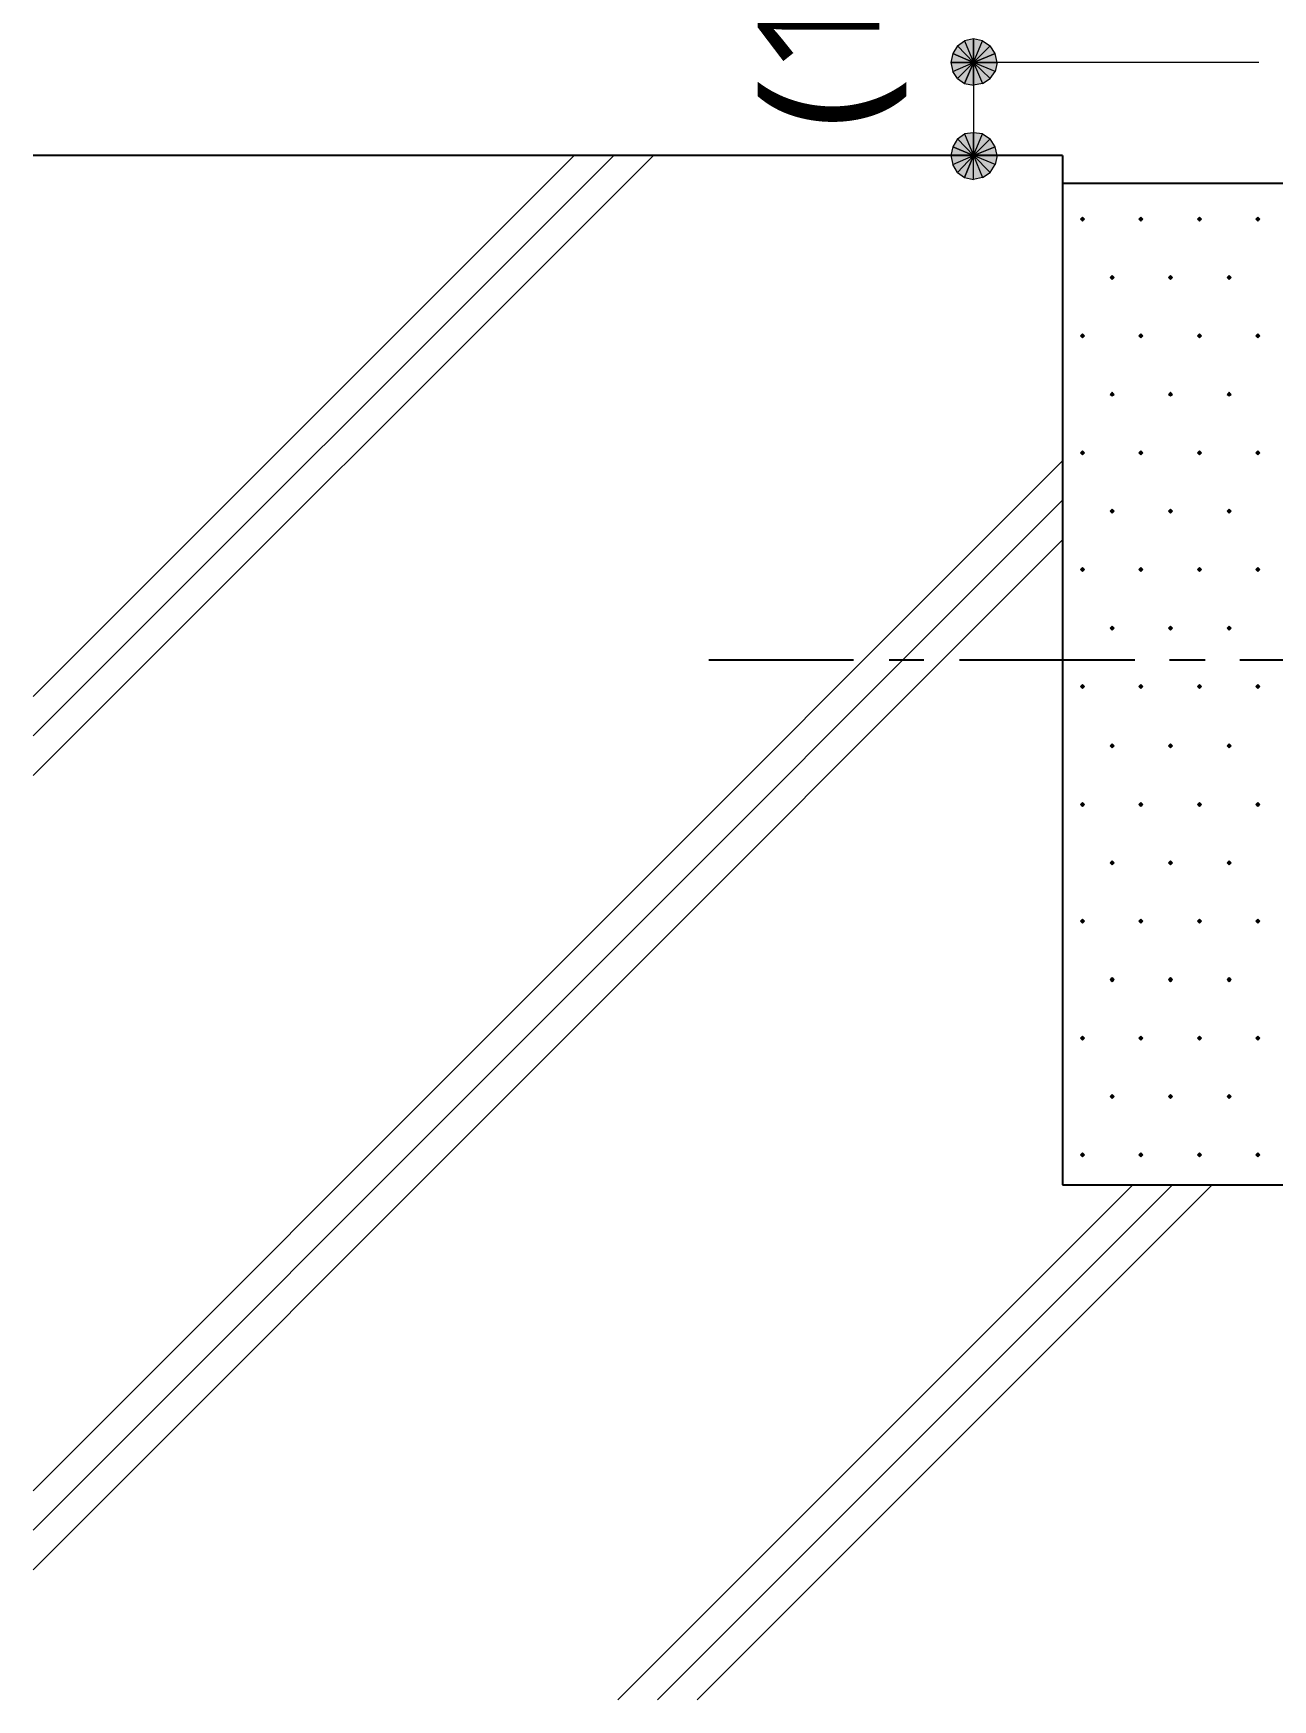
# Model space of a CAD drawing. Header units: millimetres. Extents: x 0 to 420, y 0 to 297.
# Drawn here: x 46.88 to 73.36, y 200.09 to 235.7 of the extents above; entities that cross this region are included whole.
import ezdxf
from ezdxf.enums import TextEntityAlignment as Align

# ---------------------------------------------------------------- set-up
doc = ezdxf.new("R2010")
doc.units = ezdxf.units.MM
doc.styles.add('kst32b', font='NotoSansJP-Variable.ttf')

msp = doc.modelspace()

# ---------------------------------------------------------------- hatches: boundary and pattern name
h = msp.add_hatch(color=7)
h.paths.add_polyline_path([(66.971, 235.585), (66.781, 235.543), (66.971, 235.077), (66.971, 235.585)])
h.paths.add_polyline_path([(66.781, 235.543), (66.971, 235.077), (66.633, 235.437), (66.781, 235.543)])
h.paths.add_polyline_path([(66.971, 235.077), (66.633, 235.437), (66.527, 235.267), (66.971, 235.077)])
h = msp.add_hatch(color=7)
h.paths.add_polyline_path([(67.437, 235.267), (67.331, 235.437), (66.971, 235.077), (67.437, 235.267)])
h.paths.add_polyline_path([(67.331, 235.437), (66.971, 235.077), (67.162, 235.543), (67.331, 235.437)])
h.paths.add_polyline_path([(66.971, 235.077), (67.162, 235.543), (66.971, 235.585), (66.971, 235.077)])
for points in [[(66.527, 235.267), (66.485, 235.077), (66.971, 235.077), (66.527, 235.267)], [(66.527, 233.278), (66.485, 233.087), (66.971, 233.087), (66.527, 233.278)], [(69.3, 231.775), (69.279, 231.754), (69.257, 231.733), (69.279, 231.712), (69.3, 231.69), (69.321, 231.712), (69.342, 231.733), (69.321, 231.754), (69.3, 231.775)], [(70.549, 231.775), (70.527, 231.754), (70.506, 231.733), (70.527, 231.712), (70.549, 231.69), (70.57, 231.712), (70.591, 231.733), (70.57, 231.754), (70.549, 231.775)], [(71.797, 231.775), (71.776, 231.754), (71.755, 231.733), (71.776, 231.712), (71.797, 231.69), (71.819, 231.712), (71.84, 231.733), (71.819, 231.754), (71.797, 231.775)], [(73.046, 231.775), (73.025, 231.754), (73.004, 231.733), (73.025, 231.712), (73.046, 231.69), (73.067, 231.712), (73.088, 231.733), (73.067, 231.754), (73.046, 231.775)], [(69.935, 230.526), (69.913, 230.505), (69.892, 230.484), (69.913, 230.463), (69.935, 230.441), (69.956, 230.463), (69.977, 230.484), (69.956, 230.505), (69.935, 230.526)], [(71.184, 230.526), (71.162, 230.505), (71.141, 230.484), (71.162, 230.463), (71.184, 230.441), (71.205, 230.463), (71.226, 230.484), (71.205, 230.505), (71.184, 230.526)], [(72.432, 230.526), (72.411, 230.505), (72.39, 230.484), (72.411, 230.463), (72.432, 230.441), (72.454, 230.463), (72.475, 230.484), (72.454, 230.505), (72.432, 230.526)], [(69.3, 229.277), (69.279, 229.256), (69.257, 229.235), (69.279, 229.214), (69.3, 229.193), (69.321, 229.214), (69.342, 229.235), (69.321, 229.256), (69.3, 229.277)], [(70.549, 229.277), (70.527, 229.256), (70.506, 229.235), (70.527, 229.214), (70.549, 229.193), (70.57, 229.214), (70.591, 229.235), (70.57, 229.256), (70.549, 229.277)], [(71.797, 229.277), (71.776, 229.256), (71.755, 229.235), (71.776, 229.214), (71.797, 229.193), (71.819, 229.214), (71.84, 229.235), (71.819, 229.256), (71.797, 229.277)], [(73.046, 229.277), (73.025, 229.256), (73.004, 229.235), (73.025, 229.214), (73.046, 229.193), (73.067, 229.214), (73.088, 229.235), (73.067, 229.256), (73.046, 229.277)], [(69.935, 228.029), (69.913, 228.007), (69.892, 227.986), (69.913, 227.965), (69.935, 227.944), (69.956, 227.965), (69.977, 227.986), (69.956, 228.007), (69.935, 228.029)], [(71.184, 228.029), (71.162, 228.007), (71.141, 227.986), (71.162, 227.965), (71.184, 227.944), (71.205, 227.965), (71.226, 227.986), (71.205, 228.007), (71.184, 228.029)], [(72.432, 228.029), (72.411, 228.007), (72.39, 227.986), (72.411, 227.965), (72.432, 227.944), (72.454, 227.965), (72.475, 227.986), (72.454, 228.007), (72.432, 228.029)], [(69.3, 226.78), (69.279, 226.758), (69.257, 226.737), (69.279, 226.716), (69.3, 226.695), (69.321, 226.716), (69.342, 226.737), (69.321, 226.758), (69.3, 226.78)], [(70.549, 226.78), (70.527, 226.758), (70.506, 226.737), (70.527, 226.716), (70.549, 226.695), (70.57, 226.716), (70.591, 226.737), (70.57, 226.758), (70.549, 226.78)], [(71.797, 226.78), (71.776, 226.758), (71.755, 226.737), (71.776, 226.716), (71.797, 226.695), (71.819, 226.716), (71.84, 226.737), (71.819, 226.758), (71.797, 226.78)], [(73.046, 226.78), (73.025, 226.758), (73.004, 226.737), (73.025, 226.716), (73.046, 226.695), (73.067, 226.716), (73.088, 226.737), (73.067, 226.758), (73.046, 226.78)], [(69.935, 225.531), (69.913, 225.51), (69.892, 225.488), (69.913, 225.467), (69.935, 225.446), (69.956, 225.467), (69.977, 225.488), (69.956, 225.51), (69.935, 225.531)], [(71.184, 225.531), (71.162, 225.51), (71.141, 225.488), (71.162, 225.467), (71.184, 225.446), (71.205, 225.467), (71.226, 225.488), (71.205, 225.51), (71.184, 225.531)], [(72.432, 225.531), (72.411, 225.51), (72.39, 225.488), (72.411, 225.467), (72.432, 225.446), (72.454, 225.467), (72.475, 225.488), (72.454, 225.51), (72.432, 225.531)], [(69.3, 224.282), (69.279, 224.261), (69.257, 224.24), (69.279, 224.218), (69.3, 224.197), (69.321, 224.218), (69.342, 224.24), (69.321, 224.261), (69.3, 224.282)], [(70.549, 224.282), (70.527, 224.261), (70.506, 224.24), (70.527, 224.218), (70.549, 224.197), (70.57, 224.218), (70.591, 224.24), (70.57, 224.261), (70.549, 224.282)], [(71.797, 224.282), (71.776, 224.261), (71.755, 224.24), (71.776, 224.218), (71.797, 224.197), (71.819, 224.218), (71.84, 224.24), (71.819, 224.261), (71.797, 224.282)], [(73.046, 224.282), (73.025, 224.261), (73.004, 224.24), (73.025, 224.218), (73.046, 224.197), (73.067, 224.218), (73.088, 224.24), (73.067, 224.261), (73.046, 224.282)], [(69.935, 223.033), (69.913, 223.012), (69.892, 222.991), (69.913, 222.97), (69.935, 222.948), (69.956, 222.97), (69.977, 222.991), (69.956, 223.012), (69.935, 223.033)], [(71.184, 223.033), (71.162, 223.012), (71.141, 222.991), (71.162, 222.97), (71.184, 222.948), (71.205, 222.97), (71.226, 222.991), (71.205, 223.012), (71.184, 223.033)], [(72.432, 223.033), (72.411, 223.012), (72.39, 222.991), (72.411, 222.97), (72.432, 222.948), (72.454, 222.97), (72.475, 222.991), (72.454, 223.012), (72.432, 223.033)], [(69.3, 221.784), (69.279, 221.763), (69.257, 221.742), (69.279, 221.721), (69.3, 221.7), (69.321, 221.721), (69.342, 221.742), (69.321, 221.763), (69.3, 221.784)], [(70.549, 221.784), (70.527, 221.763), (70.506, 221.742), (70.527, 221.721), (70.549, 221.7), (70.57, 221.721), (70.591, 221.742), (70.57, 221.763), (70.549, 221.784)], [(71.797, 221.784), (71.776, 221.763), (71.755, 221.742), (71.776, 221.721), (71.797, 221.7), (71.819, 221.721), (71.84, 221.742), (71.819, 221.763), (71.797, 221.784)], [(73.046, 221.784), (73.025, 221.763), (73.004, 221.742), (73.025, 221.721), (73.046, 221.7), (73.067, 221.721), (73.088, 221.742), (73.067, 221.763), (73.046, 221.784)], [(69.935, 220.514), (69.913, 220.493), (69.892, 220.472), (69.913, 220.451), (69.935, 220.43), (69.956, 220.451), (69.977, 220.472), (69.956, 220.493), (69.935, 220.514)], [(71.184, 220.514), (71.162, 220.493), (71.141, 220.472), (71.162, 220.451), (71.184, 220.43), (71.205, 220.451), (71.226, 220.472), (71.205, 220.493), (71.184, 220.514)], [(72.432, 220.514), (72.411, 220.493), (72.39, 220.472), (72.411, 220.451), (72.432, 220.43), (72.454, 220.451), (72.475, 220.472), (72.454, 220.493), (72.432, 220.514)], [(69.3, 219.265), (69.279, 219.244), (69.257, 219.223), (69.279, 219.202), (69.3, 219.181), (69.321, 219.202), (69.342, 219.223), (69.321, 219.244), (69.3, 219.265)], [(70.549, 219.265), (70.527, 219.244), (70.506, 219.223), (70.527, 219.202), (70.549, 219.181), (70.57, 219.202), (70.591, 219.223), (70.57, 219.244), (70.549, 219.265)], [(71.797, 219.265), (71.776, 219.244), (71.755, 219.223), (71.776, 219.202), (71.797, 219.181), (71.819, 219.202), (71.84, 219.223), (71.819, 219.244), (71.797, 219.265)], [(73.046, 219.265), (73.025, 219.244), (73.004, 219.223), (73.025, 219.202), (73.046, 219.181), (73.067, 219.202), (73.088, 219.223), (73.067, 219.244), (73.046, 219.265)], [(69.935, 218.017), (69.913, 217.996), (69.892, 217.974), (69.913, 217.953), (69.935, 217.932), (69.956, 217.953), (69.977, 217.974), (69.956, 217.996), (69.935, 218.017)], [(71.184, 218.017), (71.162, 217.996), (71.141, 217.974), (71.162, 217.953), (71.184, 217.932), (71.205, 217.953), (71.226, 217.974), (71.205, 217.996), (71.184, 218.017)], [(72.432, 218.017), (72.411, 217.996), (72.39, 217.974), (72.411, 217.953), (72.432, 217.932), (72.454, 217.953), (72.475, 217.974), (72.454, 217.996), (72.432, 218.017)], [(69.3, 216.768), (69.279, 216.747), (69.257, 216.725), (69.279, 216.704), (69.3, 216.683), (69.321, 216.704), (69.342, 216.725), (69.321, 216.747), (69.3, 216.768)], [(70.549, 216.768), (70.527, 216.747), (70.506, 216.725), (70.527, 216.704), (70.549, 216.683), (70.57, 216.704), (70.591, 216.725), (70.57, 216.747), (70.549, 216.768)], [(71.797, 216.768), (71.776, 216.747), (71.755, 216.725), (71.776, 216.704), (71.797, 216.683), (71.819, 216.704), (71.84, 216.725), (71.819, 216.747), (71.797, 216.768)], [(73.046, 216.768), (73.025, 216.747), (73.004, 216.725), (73.025, 216.704), (73.046, 216.683), (73.067, 216.704), (73.088, 216.725), (73.067, 216.747), (73.046, 216.768)], [(69.935, 215.519), (69.913, 215.498), (69.892, 215.477), (69.913, 215.455), (69.935, 215.434), (69.956, 215.455), (69.977, 215.477), (69.956, 215.498), (69.935, 215.519)], [(71.184, 215.519), (71.162, 215.498), (71.141, 215.477), (71.162, 215.455), (71.184, 215.434), (71.205, 215.455), (71.226, 215.477), (71.205, 215.498), (71.184, 215.519)], [(72.432, 215.519), (72.411, 215.498), (72.39, 215.477), (72.411, 215.455), (72.432, 215.434), (72.454, 215.455), (72.475, 215.477), (72.454, 215.498), (72.432, 215.519)], [(69.3, 214.27), (69.279, 214.249), (69.257, 214.228), (69.279, 214.207), (69.3, 214.186), (69.321, 214.207), (69.342, 214.228), (69.321, 214.249), (69.3, 214.27)], [(70.549, 214.27), (70.527, 214.249), (70.506, 214.228), (70.527, 214.207), (70.549, 214.186), (70.57, 214.207), (70.591, 214.228), (70.57, 214.249), (70.549, 214.27)], [(71.797, 214.27), (71.776, 214.249), (71.755, 214.228), (71.776, 214.207), (71.797, 214.186), (71.819, 214.207), (71.84, 214.228), (71.819, 214.249), (71.797, 214.27)], [(73.046, 214.27), (73.025, 214.249), (73.004, 214.228), (73.025, 214.207), (73.046, 214.186), (73.067, 214.207), (73.088, 214.228), (73.067, 214.249), (73.046, 214.27)], [(69.935, 213.021), (69.913, 213), (69.892, 212.979), (69.913, 212.958), (69.935, 212.937), (69.956, 212.958), (69.977, 212.979), (69.956, 213), (69.935, 213.021)], [(71.184, 213.021), (71.162, 213), (71.141, 212.979), (71.162, 212.958), (71.184, 212.937), (71.205, 212.958), (71.226, 212.979), (71.205, 213), (71.184, 213.021)], [(72.432, 213.021), (72.411, 213), (72.39, 212.979), (72.411, 212.958), (72.432, 212.937), (72.454, 212.958), (72.475, 212.979), (72.454, 213), (72.432, 213.021)], [(69.3, 211.772), (69.279, 211.751), (69.257, 211.73), (69.279, 211.709), (69.3, 211.688), (69.321, 211.709), (69.342, 211.73), (69.321, 211.751), (69.3, 211.772)], [(70.549, 211.772), (70.527, 211.751), (70.506, 211.73), (70.527, 211.709), (70.549, 211.688), (70.57, 211.709), (70.591, 211.73), (70.57, 211.751), (70.549, 211.772)], [(71.797, 211.772), (71.776, 211.751), (71.755, 211.73), (71.776, 211.709), (71.797, 211.688), (71.819, 211.709), (71.84, 211.73), (71.819, 211.751), (71.797, 211.772)], [(73.046, 211.772), (73.025, 211.751), (73.004, 211.73), (73.025, 211.709), (73.046, 211.688), (73.067, 211.709), (73.088, 211.73), (73.067, 211.751), (73.046, 211.772)]]:
    msp.add_hatch(color=7).paths.add_polyline_path(points)
h = msp.add_hatch(color=7)
h.paths.add_polyline_path([(66.485, 235.077), (66.527, 234.887), (66.971, 235.077), (66.485, 235.077)])
h.paths.add_polyline_path([(66.527, 234.887), (66.971, 235.077), (66.633, 234.738), (66.527, 234.887)])
h.paths.add_polyline_path([(66.971, 235.077), (66.633, 234.738), (66.781, 234.632), (66.971, 235.077)])
h = msp.add_hatch(color=7)
h.paths.add_polyline_path([(66.781, 234.632), (66.971, 234.59), (66.971, 235.077), (66.781, 234.632)])
h.paths.add_polyline_path([(66.971, 234.59), (66.971, 235.077), (67.162, 234.632), (66.971, 234.59)])
h.paths.add_polyline_path([(66.971, 235.077), (67.162, 234.632), (67.331, 234.738), (66.971, 235.077)])
h = msp.add_hatch(color=7)
h.paths.add_polyline_path([(67.331, 234.738), (67.437, 234.887), (66.971, 235.077), (67.331, 234.738)])
h.paths.add_polyline_path([(67.437, 234.887), (66.971, 235.077), (67.479, 235.077), (67.437, 234.887)])
h.paths.add_polyline_path([(66.971, 235.077), (67.479, 235.077), (67.437, 235.267), (66.971, 235.077)])
h = msp.add_hatch(color=7)
h.paths.add_polyline_path([(66.971, 233.574), (66.781, 233.553), (66.971, 233.087), (66.971, 233.574)])
h.paths.add_polyline_path([(66.781, 233.553), (66.971, 233.087), (66.633, 233.447), (66.781, 233.553)])
h.paths.add_polyline_path([(66.971, 233.087), (66.633, 233.447), (66.527, 233.278), (66.971, 233.087)])
h = msp.add_hatch(color=7)
h.paths.add_polyline_path([(67.437, 233.278), (67.331, 233.447), (66.971, 233.087), (67.437, 233.278)])
h.paths.add_polyline_path([(67.331, 233.447), (66.971, 233.087), (67.162, 233.553), (67.331, 233.447)])
h.paths.add_polyline_path([(66.971, 233.087), (67.162, 233.553), (66.971, 233.574), (66.971, 233.087)])
h = msp.add_hatch(color=7)
h.paths.add_polyline_path([(67.331, 232.728), (67.437, 232.897), (66.971, 233.087), (67.331, 232.728)])
h.paths.add_polyline_path([(67.437, 232.897), (66.971, 233.087), (67.479, 233.087), (67.437, 232.897)])
h.paths.add_polyline_path([(66.971, 233.087), (67.479, 233.087), (67.437, 233.278), (66.971, 233.087)])
h = msp.add_hatch(color=7)
h.paths.add_polyline_path([(66.485, 233.087), (66.527, 232.897), (66.971, 233.087), (66.485, 233.087)])
h.paths.add_polyline_path([(66.527, 232.897), (66.971, 233.087), (66.633, 232.728), (66.527, 232.897)])
h.paths.add_polyline_path([(66.971, 233.087), (66.633, 232.728), (66.781, 232.622), (66.971, 233.087)])
h = msp.add_hatch(color=7)
h.paths.add_polyline_path([(66.781, 232.622), (66.971, 232.579), (66.971, 233.087), (66.781, 232.622)])
h.paths.add_polyline_path([(66.971, 232.579), (66.971, 233.087), (67.162, 232.622), (66.971, 232.579)])
h.paths.add_polyline_path([(66.971, 233.087), (67.162, 232.622), (67.331, 232.728), (66.971, 233.087)])

# ---------------------------------------------------------------- linework, layer by layer
at = {"lineweight": 0}
for points in [[(66.971, 235.077), (66.633, 235.437), (66.527, 235.267)], [(66.781, 235.543), (66.971, 235.077), (66.633, 235.437)], [(66.971, 235.585), (66.781, 235.543), (66.971, 235.077)], [(66.971, 235.077), (67.162, 235.543), (66.971, 235.585)], [(67.331, 235.437), (66.971, 235.077), (67.162, 235.543)], [(67.437, 235.267), (67.331, 235.437), (66.971, 235.077)], [(66.527, 235.267), (66.485, 235.077), (66.971, 235.077)], [(66.485, 235.077), (66.527, 234.887), (66.971, 235.077)], [(66.527, 234.887), (66.971, 235.077), (66.633, 234.738)], [(66.971, 235.077), (66.633, 234.738), (66.781, 234.632)], [(66.781, 234.632), (66.971, 234.59), (66.971, 235.077)], [(66.971, 235.077), (67.479, 235.077), (67.437, 235.267)], [(66.971, 234.59), (66.971, 235.077), (67.162, 234.632)], [(66.971, 235.077), (67.162, 234.632), (67.331, 234.738)], [(67.331, 234.738), (67.437, 234.887), (66.971, 235.077)], [(67.437, 234.887), (66.971, 235.077), (67.479, 235.077)], [(66.527, 233.278), (66.485, 233.087), (66.971, 233.087)], [(66.971, 233.087), (66.633, 233.447), (66.527, 233.278)], [(66.781, 233.553), (66.971, 233.087), (66.633, 233.447)], [(66.971, 233.574), (66.781, 233.553), (66.971, 233.087)], [(66.971, 233.087), (67.162, 233.553), (66.971, 233.574)], [(67.331, 233.447), (66.971, 233.087), (67.162, 233.553)], [(67.437, 233.278), (67.331, 233.447), (66.971, 233.087)], [(66.971, 233.087), (67.479, 233.087), (67.437, 233.278)], [(66.485, 233.087), (66.527, 232.897), (66.971, 233.087)], [(66.527, 232.897), (66.971, 233.087), (66.633, 232.728)], [(66.971, 233.087), (66.633, 232.728), (66.781, 232.622)], [(66.781, 232.622), (66.971, 232.579), (66.971, 233.087)], [(66.971, 232.579), (66.971, 233.087), (67.162, 232.622)], [(66.971, 233.087), (67.162, 232.622), (67.331, 232.728)], [(67.331, 232.728), (67.437, 232.897), (66.971, 233.087)], [(67.437, 232.897), (66.971, 233.087), (67.479, 233.087)], [(69.3, 231.775), (69.279, 231.754), (69.257, 231.733), (69.279, 231.712), (69.3, 231.69), (69.321, 231.712), (69.342, 231.733), (69.321, 231.754)], [(70.549, 231.775), (70.527, 231.754), (70.506, 231.733), (70.527, 231.712), (70.549, 231.69), (70.57, 231.712), (70.591, 231.733), (70.57, 231.754)], [(71.797, 231.775), (71.776, 231.754), (71.755, 231.733), (71.776, 231.712), (71.797, 231.69), (71.819, 231.712), (71.84, 231.733), (71.819, 231.754)], [(73.046, 231.775), (73.025, 231.754), (73.004, 231.733), (73.025, 231.712), (73.046, 231.69), (73.067, 231.712), (73.088, 231.733), (73.067, 231.754)], [(69.935, 230.526), (69.913, 230.505), (69.892, 230.484), (69.913, 230.463), (69.935, 230.441), (69.956, 230.463), (69.977, 230.484), (69.956, 230.505)], [(71.184, 230.526), (71.162, 230.505), (71.141, 230.484), (71.162, 230.463), (71.184, 230.441), (71.205, 230.463), (71.226, 230.484), (71.205, 230.505)], [(72.432, 230.526), (72.411, 230.505), (72.39, 230.484), (72.411, 230.463), (72.432, 230.441), (72.454, 230.463), (72.475, 230.484), (72.454, 230.505)], [(69.3, 229.277), (69.279, 229.256), (69.257, 229.235), (69.279, 229.214), (69.3, 229.193), (69.321, 229.214), (69.342, 229.235), (69.321, 229.256)], [(70.549, 229.277), (70.527, 229.256), (70.506, 229.235), (70.527, 229.214), (70.549, 229.193), (70.57, 229.214), (70.591, 229.235), (70.57, 229.256)], [(71.797, 229.277), (71.776, 229.256), (71.755, 229.235), (71.776, 229.214), (71.797, 229.193), (71.819, 229.214), (71.84, 229.235), (71.819, 229.256)], [(73.046, 229.277), (73.025, 229.256), (73.004, 229.235), (73.025, 229.214), (73.046, 229.193), (73.067, 229.214), (73.088, 229.235), (73.067, 229.256)], [(69.935, 228.029), (69.913, 228.007), (69.892, 227.986), (69.913, 227.965), (69.935, 227.944), (69.956, 227.965), (69.977, 227.986), (69.956, 228.007)], [(71.184, 228.029), (71.162, 228.007), (71.141, 227.986), (71.162, 227.965), (71.184, 227.944), (71.205, 227.965), (71.226, 227.986), (71.205, 228.007)], [(72.432, 228.029), (72.411, 228.007), (72.39, 227.986), (72.411, 227.965), (72.432, 227.944), (72.454, 227.965), (72.475, 227.986), (72.454, 228.007)], [(69.3, 226.78), (69.279, 226.758), (69.257, 226.737), (69.279, 226.716), (69.3, 226.695), (69.321, 226.716), (69.342, 226.737), (69.321, 226.758)], [(70.549, 226.78), (70.527, 226.758), (70.506, 226.737), (70.527, 226.716), (70.549, 226.695), (70.57, 226.716), (70.591, 226.737), (70.57, 226.758)], [(71.797, 226.78), (71.776, 226.758), (71.755, 226.737), (71.776, 226.716), (71.797, 226.695), (71.819, 226.716), (71.84, 226.737), (71.819, 226.758)], [(73.046, 226.78), (73.025, 226.758), (73.004, 226.737), (73.025, 226.716), (73.046, 226.695), (73.067, 226.716), (73.088, 226.737), (73.067, 226.758)], [(69.935, 225.531), (69.913, 225.51), (69.892, 225.488), (69.913, 225.467), (69.935, 225.446), (69.956, 225.467), (69.977, 225.488), (69.956, 225.51)], [(71.184, 225.531), (71.162, 225.51), (71.141, 225.488), (71.162, 225.467), (71.184, 225.446), (71.205, 225.467), (71.226, 225.488), (71.205, 225.51)], [(72.432, 225.531), (72.411, 225.51), (72.39, 225.488), (72.411, 225.467), (72.432, 225.446), (72.454, 225.467), (72.475, 225.488), (72.454, 225.51)], [(69.3, 224.282), (69.279, 224.261), (69.257, 224.24), (69.279, 224.218), (69.3, 224.197), (69.321, 224.218), (69.342, 224.24), (69.321, 224.261)], [(70.549, 224.282), (70.527, 224.261), (70.506, 224.24), (70.527, 224.218), (70.549, 224.197), (70.57, 224.218), (70.591, 224.24), (70.57, 224.261)], [(71.797, 224.282), (71.776, 224.261), (71.755, 224.24), (71.776, 224.218), (71.797, 224.197), (71.819, 224.218), (71.84, 224.24), (71.819, 224.261)], [(73.046, 224.282), (73.025, 224.261), (73.004, 224.24), (73.025, 224.218), (73.046, 224.197), (73.067, 224.218), (73.088, 224.24), (73.067, 224.261)], [(69.935, 223.033), (69.913, 223.012), (69.892, 222.991), (69.913, 222.97), (69.935, 222.948), (69.956, 222.97), (69.977, 222.991), (69.956, 223.012)], [(71.184, 223.033), (71.162, 223.012), (71.141, 222.991), (71.162, 222.97), (71.184, 222.948), (71.205, 222.97), (71.226, 222.991), (71.205, 223.012)], [(72.432, 223.033), (72.411, 223.012), (72.39, 222.991), (72.411, 222.97), (72.432, 222.948), (72.454, 222.97), (72.475, 222.991), (72.454, 223.012)], [(69.3, 221.784), (69.279, 221.763), (69.257, 221.742), (69.279, 221.721), (69.3, 221.7), (69.321, 221.721), (69.342, 221.742), (69.321, 221.763)], [(70.549, 221.784), (70.527, 221.763), (70.506, 221.742), (70.527, 221.721), (70.549, 221.7), (70.57, 221.721), (70.591, 221.742), (70.57, 221.763)], [(71.797, 221.784), (71.776, 221.763), (71.755, 221.742), (71.776, 221.721), (71.797, 221.7), (71.819, 221.721), (71.84, 221.742), (71.819, 221.763)], [(73.046, 221.784), (73.025, 221.763), (73.004, 221.742), (73.025, 221.721), (73.046, 221.7), (73.067, 221.721), (73.088, 221.742), (73.067, 221.763)], [(69.935, 220.514), (69.913, 220.493), (69.892, 220.472), (69.913, 220.451), (69.935, 220.43), (69.956, 220.451), (69.977, 220.472), (69.956, 220.493)], [(71.184, 220.514), (71.162, 220.493), (71.141, 220.472), (71.162, 220.451), (71.184, 220.43), (71.205, 220.451), (71.226, 220.472), (71.205, 220.493)], [(72.432, 220.514), (72.411, 220.493), (72.39, 220.472), (72.411, 220.451), (72.432, 220.43), (72.454, 220.451), (72.475, 220.472), (72.454, 220.493)], [(69.3, 219.265), (69.279, 219.244), (69.257, 219.223), (69.279, 219.202), (69.3, 219.181), (69.321, 219.202), (69.342, 219.223), (69.321, 219.244)], [(70.549, 219.265), (70.527, 219.244), (70.506, 219.223), (70.527, 219.202), (70.549, 219.181), (70.57, 219.202), (70.591, 219.223), (70.57, 219.244)], [(71.797, 219.265), (71.776, 219.244), (71.755, 219.223), (71.776, 219.202), (71.797, 219.181), (71.819, 219.202), (71.84, 219.223), (71.819, 219.244)], [(73.046, 219.265), (73.025, 219.244), (73.004, 219.223), (73.025, 219.202), (73.046, 219.181), (73.067, 219.202), (73.088, 219.223), (73.067, 219.244)], [(69.935, 218.017), (69.913, 217.996), (69.892, 217.974), (69.913, 217.953), (69.935, 217.932), (69.956, 217.953), (69.977, 217.974), (69.956, 217.996)], [(71.184, 218.017), (71.162, 217.996), (71.141, 217.974), (71.162, 217.953), (71.184, 217.932), (71.205, 217.953), (71.226, 217.974), (71.205, 217.996)], [(72.432, 218.017), (72.411, 217.996), (72.39, 217.974), (72.411, 217.953), (72.432, 217.932), (72.454, 217.953), (72.475, 217.974), (72.454, 217.996)], [(69.3, 216.768), (69.279, 216.747), (69.257, 216.725), (69.279, 216.704), (69.3, 216.683), (69.321, 216.704), (69.342, 216.725), (69.321, 216.747)], [(70.549, 216.768), (70.527, 216.747), (70.506, 216.725), (70.527, 216.704), (70.549, 216.683), (70.57, 216.704), (70.591, 216.725), (70.57, 216.747)], [(71.797, 216.768), (71.776, 216.747), (71.755, 216.725), (71.776, 216.704), (71.797, 216.683), (71.819, 216.704), (71.84, 216.725), (71.819, 216.747)], [(73.046, 216.768), (73.025, 216.747), (73.004, 216.725), (73.025, 216.704), (73.046, 216.683), (73.067, 216.704), (73.088, 216.725), (73.067, 216.747)], [(69.935, 215.519), (69.913, 215.498), (69.892, 215.477), (69.913, 215.455), (69.935, 215.434), (69.956, 215.455), (69.977, 215.477), (69.956, 215.498)], [(71.184, 215.519), (71.162, 215.498), (71.141, 215.477), (71.162, 215.455), (71.184, 215.434), (71.205, 215.455), (71.226, 215.477), (71.205, 215.498)], [(72.432, 215.519), (72.411, 215.498), (72.39, 215.477), (72.411, 215.455), (72.432, 215.434), (72.454, 215.455), (72.475, 215.477), (72.454, 215.498)], [(69.3, 214.27), (69.279, 214.249), (69.257, 214.228), (69.279, 214.207), (69.3, 214.186), (69.321, 214.207), (69.342, 214.228), (69.321, 214.249)], [(70.549, 214.27), (70.527, 214.249), (70.506, 214.228), (70.527, 214.207), (70.549, 214.186), (70.57, 214.207), (70.591, 214.228), (70.57, 214.249)], [(71.797, 214.27), (71.776, 214.249), (71.755, 214.228), (71.776, 214.207), (71.797, 214.186), (71.819, 214.207), (71.84, 214.228), (71.819, 214.249)], [(73.046, 214.27), (73.025, 214.249), (73.004, 214.228), (73.025, 214.207), (73.046, 214.186), (73.067, 214.207), (73.088, 214.228), (73.067, 214.249)], [(69.935, 213.021), (69.913, 213), (69.892, 212.979), (69.913, 212.958), (69.935, 212.937), (69.956, 212.958), (69.977, 212.979), (69.956, 213)], [(71.184, 213.021), (71.162, 213), (71.141, 212.979), (71.162, 212.958), (71.184, 212.937), (71.205, 212.958), (71.226, 212.979), (71.205, 213)], [(72.432, 213.021), (72.411, 213), (72.39, 212.979), (72.411, 212.958), (72.432, 212.937), (72.454, 212.958), (72.475, 212.979), (72.454, 213)], [(69.3, 211.772), (69.279, 211.751), (69.257, 211.73), (69.279, 211.709), (69.3, 211.688), (69.321, 211.709), (69.342, 211.73), (69.321, 211.751)], [(70.549, 211.772), (70.527, 211.751), (70.506, 211.73), (70.527, 211.709), (70.549, 211.688), (70.57, 211.709), (70.591, 211.73), (70.57, 211.751)], [(71.797, 211.772), (71.776, 211.751), (71.755, 211.73), (71.776, 211.709), (71.797, 211.688), (71.819, 211.709), (71.84, 211.73), (71.819, 211.751)], [(73.046, 211.772), (73.025, 211.751), (73.004, 211.73), (73.025, 211.709), (73.046, 211.688), (73.067, 211.709), (73.088, 211.73), (73.067, 211.751)]]:
    msp.add_lwpolyline(points, close=True, dxfattribs=at)
at = {"lineweight": 13}
for points in [[(66.971, 235.077), (66.971, 233.087)], [(73.067, 235.077), (66.971, 235.077)], [(58.441, 233.087), (46.884, 221.53)], [(59.288, 233.087), (46.884, 220.684)], [(60.135, 233.087), (46.884, 219.837)], [(68.876, 226.568), (46.884, 204.555)], [(68.876, 225.721), (46.884, 203.708)], [(68.876, 224.875), (46.884, 202.861)], [(70.379, 211.095), (59.373, 200.088)], [(71.226, 211.095), (60.219, 200.088)], [(72.073, 211.095), (61.066, 200.088)]]:
    msp.add_lwpolyline(points, dxfattribs=at)
at = {"lineweight": 25}
for points in [[(68.876, 233.087), (46.884, 233.087)], [(68.876, 233.087), (68.876, 211.095)], [(73.893, 232.495), (68.876, 232.495)], [(61.32, 222.313), (64.41, 222.313)], [(65.172, 222.313), (65.913, 222.313)], [(66.675, 222.313), (70.421, 222.313)], [(71.162, 222.313), (71.924, 222.313)], [(72.665, 222.313), (75.756, 222.313)], [(68.876, 211.095), (76.877, 211.095)]]:
    msp.add_lwpolyline(points, dxfattribs=at)

# ---------------------------------------------------------------- texts
at = {"style": 'kst32b'}
msp.add_text('(10)', height=2.5989, dxfattribs=at).set_placement((64.961, 233.659), (64.961, 240.156), align=Align.FIT)

doc.saveas('drawing.dxf')
